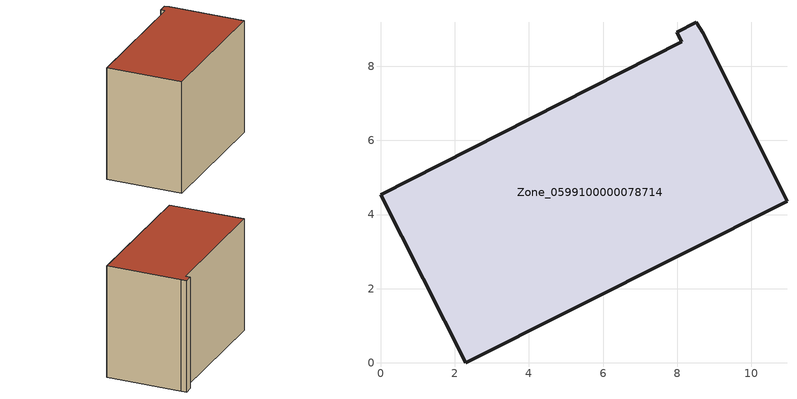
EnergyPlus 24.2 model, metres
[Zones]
Zone_0599100000078714
 floor ground (C_G): 8.12,8.66 7.99,8.92 8.51,9.19 8.7,8.89 10.96,4.35 2.3,0 0,4.54 z3.19
 wall outside (C_F): 2.3,0 10.96,4.35 8.7,8.89 8.51,9.19 7.99,8.92 8.12,8.66 0,4.54 2.3,0 z3.19:10.85
 roof outside (C_R): 10.96,4.35 8.7,8.89 8.51,9.19 7.99,8.92 8.12,8.66 0,4.54 2.3,0 z10.85
[BUILDING]
Pand.0599100000078714: North Axis=0; Terrain=City; Loads Convergence Tolerance Value=0.04; Temperature Convergence Tolerance Value=0.4; Solar Distribution=FullExterior; Maximum Number of Warmup Days=25; Minimum Number of Warmup Days=1
[Site:Location]
Rotterdam.The.Hague.AP_ZH_NLD Design_Conditions: Latitude=51.96; Longitude=4.45; Time Zone=1; Elevation=-4.5
[SITE:GROUNDTEMPERATURE:BUILDINGSURFACE]
18, 18, 18, 18, 18, 18, 18, 18, 18, 18, 18, 18
[MATERIAL] Thermal Absorptance=0.9; Solar Absorptance=0.7; Visible Absorptance=0.7
Name | Roughness | Thickness | Conductivity | Density | Specific Heat
G.TI.1992-2005 | MediumSmooth | 0.15 | 0.06 | 540 | 1210
F.TI.1992-2005 | Rough | 0.3 | 0.12 | 1920 | 840
R.TI.1992-2005 | MediumRough | 0.2 | 0.08 | 1500 | 1000
[CONSTRUCTION]
C_G: G.TI.1992-2005
C_F: F.TI.1992-2005
C_R: R.TI.1992-2005
[ZONE]
Zone_0599100000078714: Type=1; Multiplier=1; Ceiling Height=Autocalculate; Volume=Autocalculate; Floor Area=autocalculate; Part of Total Floor Area=Yes
[ZONEINFILTRATION:DESIGNFLOWRATE]
Infil_Zone_0599100000078714: Zone or ZoneList or Space or SpaceList=Zone_0599100000078714; Schedule=AlwaysOn; Design Flow Rate Calculation Method=Flow/Area; Flow Rate per Floor Area=0.0015; Constant Term Coefficient=1; Temperature Term Coefficient=0; Velocity Term Coefficient=0; Velocity Squared Term Coefficient=0
[HVACTEMPLATE:ZONE:IDEALLOADSAIRSYSTEM]
Zone_0599100000078714: Maximum Heating Supply Air Temperature=50; Minimum Cooling Supply Air Temperature=13; Maximum Heating Supply Air Humidity Ratio=0.0156; Minimum Cooling Supply Air Humidity Ratio=0.0077; Heating Limit=NoLimit; Cooling Limit=NoLimit; Dehumidification Control Type=ConstantSensibleHeatRatio; Cooling Sensible Heat Ratio=0.7; Dehumidification Setpoint=60; Humidification Control Type=None; Humidification Setpoint=30; Outdoor Air Method=None; Outdoor Air Flow Rate per Person=0.00944; Outdoor Air Flow Rate per Zone Floor Area=0; Outdoor Air Flow Rate per Zone=0; Demand Controlled Ventilation Type=None; Outdoor Air Economizer Type=NoEconomizer; Heat Recovery Type=None; Sensible Heat Recovery Effectiveness=0.7; Latent Heat Recovery Effectiveness=0.65
[ZONECONTROL:THERMOSTAT]
ThermostatControl_Zone_0599100000078714: Zone or ZoneList=Zone_0599100000078714; Control Type Schedule=DualSetpointControlType; Control 1=Thermostat_Zone_0599100000078714; Temperature Difference Between Cutout And Setpoint=0
[THERMOSTATSETPOINT:DUALSETPOINT]
Thermostat_Zone_0599100000078714: Heating Setpoint Temperature Schedule=HeatingSetpoint_Zone_0599100000078714; Cooling Setpoint Temperature Schedule=CoolingSetpoint_Zone_0599100000078714
[SCHEDULE:COMPACT]
HeatingSetpoint_Zone_0599100000078714: Through: 12/31, For: AllDays, Until: 24:00, 21
CoolingSetpoint_Zone_0599100000078714: Through: 12/31, For: AllDays, Until: 24:00, 24
DualSetpointControlType: Through: 12/31, For: AllDays, Until: 24:00, 4
AlwaysOn: Through: 12/31, For: AllDays, Until: 24:00, 1
